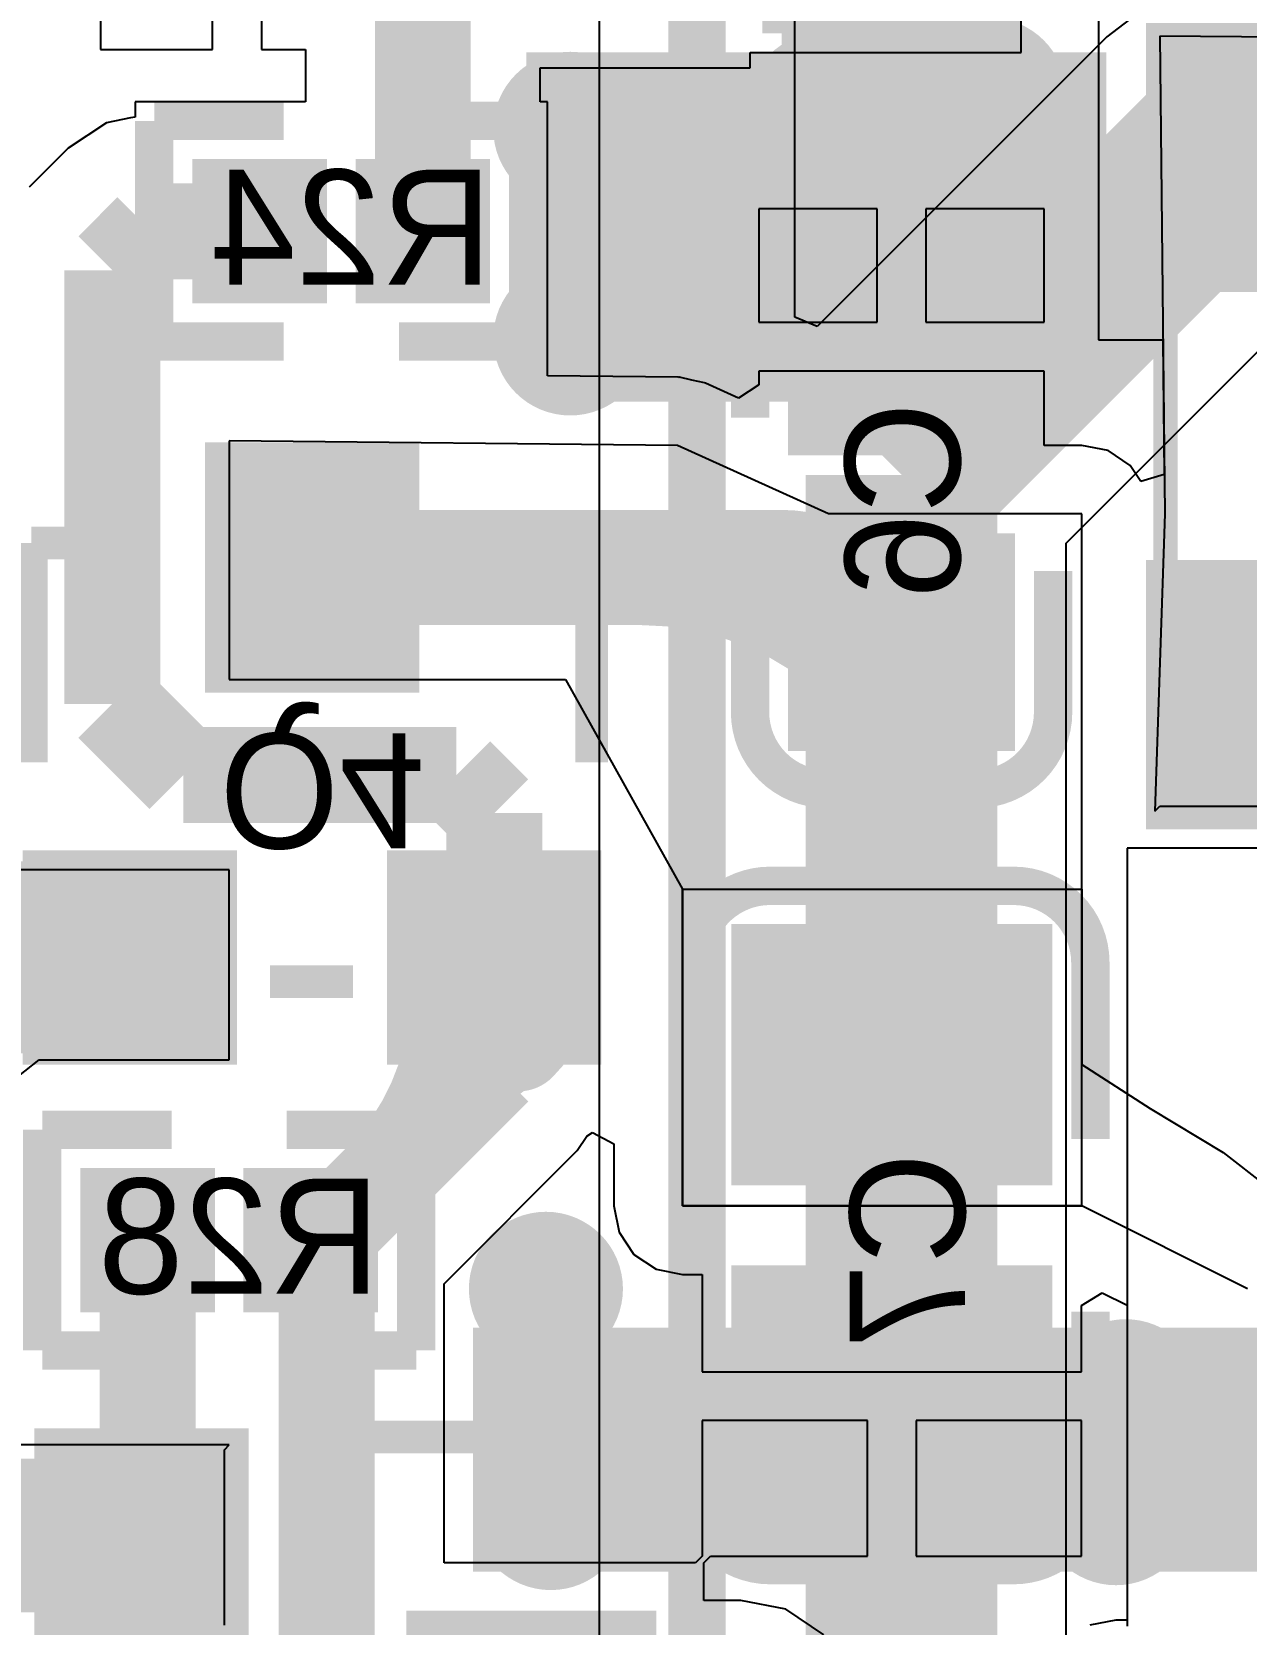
# Model space of a CAD drawing. Extents: x 81 to 196, y 150 to 213.
# Drawn here: x 111.96 to 118.29, y 195.58 to 203.87 of the extents above; entities that cross this region are included whole.
import ezdxf

# ---------------------------------------------------------------- set-up
doc = ezdxf.new("R2010")
doc.units = 0
doc.header["$MEASUREMENT"] = 0
for name, color, linetype in [('BOTTOMLAYER', 5, 'CONTINUOUS'), ('BOTTOMOVERLAY', 54, 'CONTINUOUS'), ('BOTTOMPASTE', 16, 'CONTINUOUS'), ('BOTTOMSOLDER', 6, 'CONTINUOUS'), ('MULTILAYER', 9, 'CONTINUOUS'), ('TOPLAYER', 1, 'CONTINUOUS')]:
    doc.layers.add(name, color=color, linetype=linetype)

msp = doc.modelspace()

# ---------------------------------------------------------------- linework, layer by layer
at = {"layer": 'BOTTOMLAYER'}
for p, q in [((113.156563, 205.139226), (113.156563, 203.781226)), ((117.118374, 203.766224), (117.118374, 204.584224)), ((112.318363, 204.333226), (112.318363, 203.781226)), ((112.902563, 203.781226), (112.902563, 204.333226)), ((117.519978, 204.168672), (117.519978, 202.268676)), ((121.599574, 203.825226), (117.840374, 203.850626)), ((117.840374, 203.850626), (117.865774, 201.361426)), ((112.318363, 203.781226), (112.902563, 203.781226)), ((113.156563, 203.781226), (113.386418, 203.781226)), ((113.386418, 203.781226), (113.386418, 203.509626)), ((115.704585, 203.685226), (115.704585, 203.766222)), ((115.704585, 203.766222), (115.768377, 203.766222)), ((115.768377, 203.766222), (115.768377, 203.766224)), ((115.768377, 203.766224), (117.118374, 203.766224)), ((114.609926, 203.509626), (114.609926, 203.685226)), ((114.609926, 203.685226), (115.704585, 203.685226)), ((113.386418, 203.509626), (112.498172, 203.509626)), ((112.498172, 203.509626), (112.498172, 203.429593)), ((114.648171, 203.509626), (114.609926, 203.509626)), ((114.648171, 202.159629), (114.648171, 203.509626)), ((112.348465, 203.399814), (112.149999, 203.267201)), ((112.474108, 203.424805), (112.348465, 203.399814)), ((112.498172, 203.429593), (112.474108, 203.424805)), ((112.149999, 203.267201), (111.946799, 203.064001)), ((116.367174, 202.95203), (115.750175, 202.95203)), ((115.750175, 202.95203), (115.750175, 202.36003)), ((116.367174, 202.36003), (116.367174, 202.95203)), ((117.238173, 202.95203), (116.621174, 202.95203)), ((116.621174, 202.95203), (116.621174, 202.36003)), ((117.238173, 202.36003), (117.238173, 202.95203)), ((115.750175, 202.36003), (116.367174, 202.36003)), ((116.621174, 202.36003), (117.238173, 202.36003)), ((117.519978, 202.268676), (117.856516, 202.268676)), ((117.856516, 202.268676), (117.863671, 201.56741)), ((114.648173, 202.159629), (114.648171, 202.159629)), ((114.648173, 202.08127), (114.648173, 202.159629)), ((115.329653, 202.073863), (114.648173, 202.08127)), ((115.33332, 202.073091), (115.329653, 202.073863)), ((115.337011, 202.073705), (115.33332, 202.073091)), ((115.401311, 202.058796), (115.337011, 202.073705)), ((116.494174, 202.10603), (115.750175, 202.10603)), ((115.750175, 202.10603), (115.750175, 202.033995)), ((117.238173, 202.10603), (116.494174, 202.10603)), ((117.238173, 201.718283), (117.238173, 202.10603)), ((115.465911, 202.045214), (115.401311, 202.058796)), ((115.469, 202.043104), (115.465911, 202.045214)), ((115.472652, 202.042255), (115.469, 202.043104)), ((115.64348, 201.965108), (115.472652, 202.042255)), ((115.750175, 202.033995), (115.64348, 201.965108)), ((115.325774, 201.717026), (112.988974, 201.742426)), ((112.988974, 201.742426), (112.988974, 200.497826)), ((116.113174, 201.361426), (115.325774, 201.717026)), ((117.433974, 201.718283), (117.238173, 201.718283)), ((117.570537, 201.691118), (117.433974, 201.718283)), ((117.68631, 201.613762), (117.570537, 201.691118)), ((117.742327, 201.529922), (117.68631, 201.613762)), ((117.863671, 201.56741), (117.742327, 201.529922)), ((117.433974, 201.361426), (116.113174, 201.361426)), ((117.433974, 197.754626), (117.433974, 201.361426)), ((117.865774, 201.361426), (117.814974, 199.812026)), ((112.988974, 200.497826), (114.741574, 200.497826)), ((114.741574, 200.497826), (115.351174, 199.405626)), ((117.814974, 199.812026), (117.840374, 199.837426)), ((117.840374, 199.837426), (121.574174, 199.837426)), ((118.583024, 199.618834), (117.669978, 199.618834)), ((117.669978, 199.618834), (117.669978, 195.564663)), ((112.988974, 199.507226), (111.541174, 199.507226)), ((112.988974, 198.516626), (112.988974, 199.507226)), ((115.351174, 197.754626), (115.351174, 199.405626)), ((115.351174, 199.405626), (117.433974, 199.405626)), ((115.351174, 199.405626), (115.351174, 197.754626)), ((117.433974, 199.405626), (117.433974, 198.491226)), ((111.642774, 198.237226), (111.998374, 198.516626)), ((111.998374, 198.516626), (112.988974, 198.516626)), ((117.433974, 198.491226), (117.789574, 198.262626)), ((117.789574, 198.262626), (118.170574, 198.034026)), ((114.80336, 198.043462), (114.853761, 198.118892)), ((114.853761, 198.118892), (114.882313, 198.13797)), ((114.882313, 198.13797), (114.994317, 198.078103)), ((114.108728, 197.348831), (114.80336, 198.043462)), ((114.994317, 198.078103), (114.994317, 197.754626)), ((118.170574, 198.034026), (118.399174, 197.856226)), ((114.994317, 197.754626), (115.021482, 197.618063)), ((117.433974, 197.754626), (115.351174, 197.754626)), ((115.351174, 197.754626), (117.433974, 197.754626)), ((118.297574, 197.322826), (117.433974, 197.754626)), ((115.021482, 197.618063), (115.098838, 197.50229)), ((115.098838, 197.50229), (115.214611, 197.424934)), ((115.214611, 197.424934), (115.351174, 197.397769)), ((114.108728, 195.894825), (114.108728, 197.348831)), ((115.351174, 197.397769), (115.454374, 197.397769)), ((115.454374, 197.397769), (115.454374, 196.890023)), ((117.432374, 197.235661), (117.540408, 197.30243)), ((117.540408, 197.30243), (117.669978, 197.237645)), ((117.432374, 196.890023), (117.432374, 197.235661)), ((117.669978, 197.237645), (117.669978, 195.596883)), ((115.454374, 196.890023), (116.443374, 196.890023)), ((116.443374, 196.890023), (117.432374, 196.890023)), ((116.316374, 196.636023), (115.454374, 196.636023)), ((115.454374, 196.636023), (115.454374, 195.929029)), ((116.316374, 195.929024), (116.316374, 196.636023)), ((117.432374, 196.636023), (116.570374, 196.636023)), ((116.570374, 196.636023), (116.570374, 195.929024)), ((117.432374, 195.929024), (117.432374, 196.636023)), ((112.988974, 196.510026), (110.398174, 196.510026)), ((112.963574, 196.484626), (112.988974, 196.510026)), ((112.963574, 195.570226), (112.963574, 196.484626)), ((115.454369, 195.929024), (115.420171, 195.894825)), ((115.454374, 195.929029), (115.454369, 195.929024)), ((115.454369, 195.929024), (115.454369, 195.929024)), ((115.463772, 195.89482), (115.497976, 195.929024)), ((115.497976, 195.929024), (116.316374, 195.929024)), ((116.570374, 195.929024), (117.432374, 195.929024)), ((115.420171, 195.894825), (114.108728, 195.894825)), ((115.463772, 195.69938), (115.463772, 195.894823)), ((115.463772, 195.894823), (115.463772, 195.894823)), ((115.463772, 195.894823), (115.463772, 195.89482)), ((115.655974, 195.69938), (115.463772, 195.69938)), ((115.890081, 195.652814), (115.655974, 195.69938)), ((115.890086, 195.652817), (115.890081, 195.652814)), ((115.890083, 195.652814), (115.890086, 195.652817)), ((116.088549, 195.520201), (115.890083, 195.652814)), ((117.611774, 195.596883), (117.475211, 195.569718)), ((117.669978, 195.596883), (117.611774, 195.596883))]:
    msp.add_line(p, q, dxfattribs=at)
for points, const_width in [([(113.998172, 202.834626), (113.998172, 206.473628)], 0.499999), ([(116.494174, 202.23303), (116.494174, 203.088626)], 0.499999), ([(112.379374, 202.631426), (112.582574, 202.834626)], 0.499999), ([(113.148171, 202.834626), (112.582574, 202.834626)], 0.499999), ([(112.379374, 200.370826), (112.379374, 202.631426)], 0.499999), ([(115.876576, 201.082026), (113.420774, 201.082026)], 0.599999), ([(116.494174, 200.464428), (115.876576, 201.082026)], 0.599999), ([(116.494174, 199.735826), (116.494174, 200.464428)], 0.599999), ([(112.750176, 200.000024), (112.379374, 200.370826)], 0.499999), ([(114.172576, 200.000024), (112.750176, 200.000024)], 0.499999), ([(114.370785, 199.801815), (114.172576, 200.000024)], 0.499999), ([(114.370785, 199.050026), (114.370785, 199.801815)], 0.499999), ([(116.494174, 198.543024), (116.494174, 199.735826)], 0.599999), ([(112.470763, 199.050026), (109.991774, 199.050026)], 1.000001), ([(114.370785, 198.476037), (114.370785, 199.050026)], 0.499999), ([(113.496974, 197.602226), (114.370785, 198.476037)], 0.499999), ([(113.496974, 195.102815), (113.496974, 197.602226)], 0.499999), ([(112.563971, 196.069834), (112.563971, 197.576826)], 0.499999), ([(116.443374, 196.763023), (114.664371, 196.763023)], 0.499999), ([(117.739777, 196.763023), (116.443374, 196.763023)], 0.499999), ([(118.068974, 196.433826), (117.739777, 196.763023)], 0.499999), ([(112.531774, 196.037637), (110.941785, 196.037637)], 0.800001), ([(112.531774, 196.037637), (112.563971, 196.069834)], 0.499999)]:
    msp.add_lwpolyline(points, dxfattribs=dict(at, const_width=const_width))
for points, const_width in [([(116.951374, 203.395826, 1), (116.951374, 203.695826, 1)], 0.299999), ([(116.087774, 203.319626, 1), (116.087774, 203.619626, 1)], 0.299999), ([(114.766974, 203.218026, 1), (114.766974, 203.518026, 1)], 0.299999), ([(116.494174, 202.938626, 1), (116.494174, 203.238626, 1)], 0.299999), ([(116.494174, 202.62709, 1), (116.494174, 202.877087, 1)], 0.249999), ([(116.494174, 202.62709, 1), (116.494174, 202.877087, 1)], 0.249999), ([(116.494174, 202.62709, 1), (116.494174, 202.877087, 1)], 0.249999), ([(116.494174, 202.62709, 1), (116.494174, 202.877087, 1)], 0.249999), ([(116.494174, 202.62709, 1), (116.494174, 202.877087, 1)], 0.249999), ([(116.494174, 202.62709, 1), (116.494174, 202.877087, 1)], 0.249999), ([(116.494174, 202.62709, 1), (116.494174, 202.877087, 1)], 0.249999), ([(116.494174, 202.62709, 1), (116.494174, 202.877087, 1)], 0.249999), ([(116.494174, 202.62709, 1), (116.494174, 202.877087, 1)], 0.249999), ([(116.494174, 202.62709, 1), (116.494174, 202.877087, 1)], 0.249999), ([(116.494174, 202.62709, 1), (116.494174, 202.877087, 1)], 0.249999), ([(116.494174, 202.62709, 1), (116.494174, 202.877087, 1)], 0.249999), ([(116.494174, 202.62709, 1), (116.494174, 202.877087, 1)], 0.249999), ([(116.494174, 202.62709, 1), (116.494174, 202.877087, 1)], 0.249999), ([(114.766974, 202.125826, 1), (114.766974, 202.425826, 1)], 0.299999), ([(116.342145, 202.26006, 1), (116.342145, 202.510057, 1)], 0.249999), ([(116.342145, 202.26006, 1), (116.342145, 202.510057, 1)], 0.249999), ([(116.342145, 202.26006, 1), (116.342145, 202.510057, 1)], 0.249999), ([(116.342145, 202.26006, 1), (116.342145, 202.510057, 1)], 0.249999), ([(116.342145, 202.26006, 1), (116.342145, 202.510057, 1)], 0.249999), ([(116.342145, 202.26006, 1), (116.342145, 202.510057, 1)], 0.249999), ([(116.342145, 202.26006, 1), (116.342145, 202.510057, 1)], 0.249999), ([(116.646203, 202.26006, 1), (116.646203, 202.510057, 1)], 0.249999), ([(116.646203, 202.26006, 1), (116.646203, 202.510057, 1)], 0.249999), ([(116.646203, 202.26006, 1), (116.646203, 202.510057, 1)], 0.249999), ([(116.646203, 202.26006, 1), (116.646203, 202.510057, 1)], 0.249999), ([(116.646203, 202.26006, 1), (116.646203, 202.510057, 1)], 0.249999), ([(116.646203, 202.26006, 1), (116.646203, 202.510057, 1)], 0.249999), ([(116.646203, 202.26006, 1), (116.646203, 202.510057, 1)], 0.249999), ([(115.131703, 200.932026, 1), (115.131703, 201.232026, 1)], 0.299999), ([(115.131703, 200.932026, 1), (115.131703, 201.232026, 1)], 0.299999), ([(115.131703, 200.932026, 1), (115.131703, 201.232026, 1)], 0.299999), ([(115.131703, 200.932026, 1), (115.131703, 201.232026, 1)], 0.299999), ([(115.131703, 200.932026, 1), (115.131703, 201.232026, 1)], 0.299999), ([(115.131703, 200.932026, 1), (115.131703, 201.232026, 1)], 0.299999), ([(115.131703, 200.932026, 1), (115.131703, 201.232026, 1)], 0.299999), ([(115.876588, 200.932026, 1), (115.876588, 201.232026, 1)], 0.299999), ([(115.876588, 200.932026, 1), (115.876588, 201.232026, 1)], 0.299999), ([(115.876588, 200.932026, 1), (115.876588, 201.232026, 1)], 0.299999), ([(115.876588, 200.932026, 1), (115.876588, 201.232026, 1)], 0.299999), ([(115.876588, 200.932026, 1), (115.876588, 201.232026, 1)], 0.299999), ([(115.876588, 200.932026, 1), (115.876588, 201.232026, 1)], 0.299999), ([(115.876588, 200.932026, 1), (115.876588, 201.232026, 1)], 0.299999), ([(115.876603, 200.931996, 1), (115.876603, 201.231995, 1)], 0.299999), ([(115.876603, 200.931996, 1), (115.876603, 201.231995, 1)], 0.299999), ([(115.876603, 200.931996, 1), (115.876603, 201.231995, 1)], 0.299999), ([(115.876603, 200.931996, 1), (115.876603, 201.231995, 1)], 0.299999), ([(115.876603, 200.931996, 1), (115.876603, 201.231995, 1)], 0.299999), ([(115.876603, 200.931996, 1), (115.876603, 201.231995, 1)], 0.299999), ([(115.876603, 200.931996, 1), (115.876603, 201.231995, 1)], 0.299999), ([(116.460557, 200.707803, 1), (116.460557, 201.007802, 1)], 0.299999), ([(116.460557, 200.707803, 1), (116.460557, 201.007802, 1)], 0.299999), ([(116.460557, 200.707803, 1), (116.460557, 201.007802, 1)], 0.299999), ([(116.460557, 200.707803, 1), (116.460557, 201.007802, 1)], 0.299999), ([(116.460557, 200.707803, 1), (116.460557, 201.007802, 1)], 0.299999), ([(116.460557, 200.707803, 1), (116.460557, 201.007802, 1)], 0.299999), ([(116.460557, 200.707803, 1), (116.460557, 201.007802, 1)], 0.299999), ([(116.304548, 200.531933, 1), (116.304548, 200.831933, 1)], 0.299999), ([(116.304548, 200.531933, 1), (116.304548, 200.831933, 1)], 0.299999), ([(116.304548, 200.531933, 1), (116.304548, 200.831933, 1)], 0.299999), ([(116.304548, 200.531933, 1), (116.304548, 200.831933, 1)], 0.299999), ([(116.304548, 200.531933, 1), (116.304548, 200.831933, 1)], 0.299999), ([(116.304548, 200.531933, 1), (116.304548, 200.831933, 1)], 0.299999), ([(116.304548, 200.531933, 1), (116.304548, 200.831933, 1)], 0.299999), ([(116.352503, 200.426355, 1), (116.352503, 200.726355, 1)], 0.299999), ([(116.352503, 200.426355, 1), (116.352503, 200.726355, 1)], 0.299999), ([(116.352503, 200.426355, 1), (116.352503, 200.726355, 1)], 0.299999), ([(116.352503, 200.426355, 1), (116.352503, 200.726355, 1)], 0.299999), ([(116.352503, 200.426355, 1), (116.352503, 200.726355, 1)], 0.299999), ([(116.352503, 200.426355, 1), (116.352503, 200.726355, 1)], 0.299999), ([(116.352503, 200.426355, 1), (116.352503, 200.726355, 1)], 0.299999), ([(116.494174, 200.170026, 1), (116.494174, 200.470026, 1)], 0.299999), ([(116.494174, 199.585826, 1), (116.494174, 199.885826, 1)], 0.299999), ([(114.370785, 199.425253, 1), (114.370785, 199.67525, 1)], 0.249999), ([(114.370785, 199.425253, 1), (114.370785, 199.67525, 1)], 0.249999), ([(114.370785, 199.425253, 1), (114.370785, 199.67525, 1)], 0.249999), ([(114.370785, 199.425253, 1), (114.370785, 199.67525, 1)], 0.249999), ([(114.370785, 199.425253, 1), (114.370785, 199.67525, 1)], 0.249999), ([(114.370785, 199.425253, 1), (114.370785, 199.67525, 1)], 0.249999), ([(114.370785, 199.425253, 1), (114.370785, 199.67525, 1)], 0.249999), ([(114.370785, 199.425253, 1), (114.370785, 199.67525, 1)], 0.249999), ([(114.370785, 199.425253, 1), (114.370785, 199.67525, 1)], 0.249999), ([(114.370785, 199.425253, 1), (114.370785, 199.67525, 1)], 0.249999), ([(114.370785, 199.425253, 1), (114.370785, 199.67525, 1)], 0.249999), ([(114.370785, 199.425253, 1), (114.370785, 199.67525, 1)], 0.249999), ([(114.370785, 199.425253, 1), (114.370785, 199.67525, 1)], 0.249999), ([(114.370785, 199.425253, 1), (114.370785, 199.67525, 1)], 0.249999), ([(116.494174, 199.191646, 1), (116.494174, 199.491646, 1)], 0.299999), ([(116.494174, 199.191646, 1), (116.494174, 199.491646, 1)], 0.299999), ([(116.494174, 199.191646, 1), (116.494174, 199.491646, 1)], 0.299999), ([(116.494174, 199.191646, 1), (116.494174, 199.491646, 1)], 0.299999), ([(116.494174, 199.191646, 1), (116.494174, 199.491646, 1)], 0.299999), ([(116.494174, 199.191646, 1), (116.494174, 199.491646, 1)], 0.299999), ([(116.494174, 199.191646, 1), (116.494174, 199.491646, 1)], 0.299999), ([(114.224273, 199.07154, 1), (114.224273, 199.321537, 1)], 0.249999), ([(114.224273, 199.07154, 1), (114.224273, 199.321537, 1)], 0.249999), ([(114.224273, 199.07154, 1), (114.224273, 199.321537, 1)], 0.249999), ([(114.224273, 199.07154, 1), (114.224273, 199.321537, 1)], 0.249999), ([(114.224273, 199.07154, 1), (114.224273, 199.321537, 1)], 0.249999), ([(114.224273, 199.07154, 1), (114.224273, 199.321537, 1)], 0.249999), ([(114.224273, 199.07154, 1), (114.224273, 199.321537, 1)], 0.249999), ([(114.517297, 199.07154, 1), (114.517297, 199.321537, 1)], 0.249999), ([(114.517297, 199.07154, 1), (114.517297, 199.321537, 1)], 0.249999), ([(114.517297, 199.07154, 1), (114.517297, 199.321537, 1)], 0.249999), ([(114.517297, 199.07154, 1), (114.517297, 199.321537, 1)], 0.249999), ([(114.517297, 199.07154, 1), (114.517297, 199.321537, 1)], 0.249999), ([(114.517297, 199.07154, 1), (114.517297, 199.321537, 1)], 0.249999), ([(114.517297, 199.07154, 1), (114.517297, 199.321537, 1)], 0.249999), ([(116.494174, 199.027026, 1), (116.494174, 199.327026, 1)], 0.299999), ([(114.660891, 198.964636, 1), (114.660891, 199.214633, 1)], 0.249999), ([(114.660891, 198.964636, 1), (114.660891, 199.214633, 1)], 0.249999), ([(114.660891, 198.964636, 1), (114.660891, 199.214633, 1)], 0.249999), ([(114.660891, 198.964636, 1), (114.660891, 199.214633, 1)], 0.249999), ([(114.660891, 198.964636, 1), (114.660891, 199.214633, 1)], 0.249999), ([(114.660891, 198.964636, 1), (114.660891, 199.214633, 1)], 0.249999), ([(114.660891, 198.964636, 1), (114.660891, 199.214633, 1)], 0.249999), ([(114.165489, 198.896999, 1), (114.165489, 199.146996, 1)], 0.249999), ([(114.165489, 198.896999, 1), (114.165489, 199.146996, 1)], 0.249999), ([(114.165489, 198.896999, 1), (114.165489, 199.146996, 1)], 0.249999), ([(114.165489, 198.896999, 1), (114.165489, 199.146996, 1)], 0.249999), ([(114.165489, 198.896999, 1), (114.165489, 199.146996, 1)], 0.249999), ([(114.165489, 198.896999, 1), (114.165489, 199.146996, 1)], 0.249999), ([(114.165489, 198.896999, 1), (114.165489, 199.146996, 1)], 0.249999), ([(114.224273, 198.778515, 1), (114.224273, 199.028512, 1)], 0.249999), ([(114.224273, 198.778515, 1), (114.224273, 199.028512, 1)], 0.249999), ([(114.224273, 198.778515, 1), (114.224273, 199.028512, 1)], 0.249999), ([(114.224273, 198.778515, 1), (114.224273, 199.028512, 1)], 0.249999), ([(114.224273, 198.778515, 1), (114.224273, 199.028512, 1)], 0.249999), ([(114.224273, 198.778515, 1), (114.224273, 199.028512, 1)], 0.249999), ([(114.224273, 198.778515, 1), (114.224273, 199.028512, 1)], 0.249999), ([(114.517297, 198.778515, 1), (114.517297, 199.028512, 1)], 0.249999), ([(114.517297, 198.778515, 1), (114.517297, 199.028512, 1)], 0.249999), ([(114.517297, 198.778515, 1), (114.517297, 199.028512, 1)], 0.249999), ([(114.517297, 198.778515, 1), (114.517297, 199.028512, 1)], 0.249999), ([(114.517297, 198.778515, 1), (114.517297, 199.028512, 1)], 0.249999), ([(114.517297, 198.778515, 1), (114.517297, 199.028512, 1)], 0.249999), ([(114.517297, 198.778515, 1), (114.517297, 199.028512, 1)], 0.249999), ([(116.245384, 198.591015, 1), (116.245384, 198.891014, 1)], 0.299999), ([(116.245384, 198.591015, 1), (116.245384, 198.891014, 1)], 0.299999), ([(116.245384, 198.591015, 1), (116.245384, 198.891014, 1)], 0.299999), ([(116.245384, 198.591015, 1), (116.245384, 198.891014, 1)], 0.299999), ([(116.245384, 198.591015, 1), (116.245384, 198.891014, 1)], 0.299999), ([(116.245384, 198.591015, 1), (116.245384, 198.891014, 1)], 0.299999), ([(116.245384, 198.591015, 1), (116.245384, 198.891014, 1)], 0.299999), ([(114.496624, 198.476875, 1), (114.496624, 198.726872, 1)], 0.249999), ([(114.496624, 198.476875, 1), (114.496624, 198.726872, 1)], 0.249999), ([(114.496624, 198.476875, 1), (114.496624, 198.726872, 1)], 0.249999), ([(114.496624, 198.476875, 1), (114.496624, 198.726872, 1)], 0.249999), ([(114.496624, 198.476875, 1), (114.496624, 198.726872, 1)], 0.249999), ([(114.496624, 198.476875, 1), (114.496624, 198.726872, 1)], 0.249999), ([(114.496624, 198.476875, 1), (114.496624, 198.726872, 1)], 0.249999), ([(114.370785, 198.424802, 1), (114.370785, 198.674799, 1)], 0.249999), ([(114.370785, 198.424802, 1), (114.370785, 198.674799, 1)], 0.249999), ([(114.370785, 198.424802, 1), (114.370785, 198.674799, 1)], 0.249999), ([(114.370785, 198.424802, 1), (114.370785, 198.674799, 1)], 0.249999), ([(114.370785, 198.424802, 1), (114.370785, 198.674799, 1)], 0.249999), ([(114.370785, 198.424802, 1), (114.370785, 198.674799, 1)], 0.249999), ([(114.370785, 198.424802, 1), (114.370785, 198.674799, 1)], 0.249999), ([(114.370785, 198.424802, 1), (114.370785, 198.674799, 1)], 0.249999), ([(114.370785, 198.424802, 1), (114.370785, 198.674799, 1)], 0.249999), ([(114.370785, 198.424802, 1), (114.370785, 198.674799, 1)], 0.249999), ([(114.370785, 198.424802, 1), (114.370785, 198.674799, 1)], 0.249999), ([(114.370785, 198.424802, 1), (114.370785, 198.674799, 1)], 0.249999), ([(114.370785, 198.424802, 1), (114.370785, 198.674799, 1)], 0.249999), ([(114.370785, 198.424802, 1), (114.370785, 198.674799, 1)], 0.249999), ([(113.784007, 197.76426, 1), (113.784007, 198.014257, 1)], 0.249999), ([(113.784007, 197.76426, 1), (113.784007, 198.014257, 1)], 0.249999), ([(113.784007, 197.76426, 1), (113.784007, 198.014257, 1)], 0.249999), ([(113.784007, 197.76426, 1), (113.784007, 198.014257, 1)], 0.249999), ([(113.784007, 197.76426, 1), (113.784007, 198.014257, 1)], 0.249999), ([(113.784007, 197.76426, 1), (113.784007, 198.014257, 1)], 0.249999), ([(113.784007, 197.76426, 1), (113.784007, 198.014257, 1)], 0.249999), ([(113.37862, 197.391472, 1), (113.37862, 197.641469, 1)], 0.249999), ([(113.37862, 197.391472, 1), (113.37862, 197.641469, 1)], 0.249999), ([(113.37862, 197.391472, 1), (113.37862, 197.641469, 1)], 0.249999), ([(113.37862, 197.391472, 1), (113.37862, 197.641469, 1)], 0.249999), ([(113.37862, 197.391472, 1), (113.37862, 197.641469, 1)], 0.249999), ([(113.37862, 197.391472, 1), (113.37862, 197.641469, 1)], 0.249999), ([(113.37862, 197.391472, 1), (113.37862, 197.641469, 1)], 0.249999), ([(114.639974, 197.172826, 1), (114.639974, 197.472826, 1)], 0.299999), ([(113.496974, 197.105737, 1), (113.496974, 197.355734, 1)], 0.249999), ([(113.496974, 197.105737, 1), (113.496974, 197.355734, 1)], 0.249999), ([(113.496974, 197.105737, 1), (113.496974, 197.355734, 1)], 0.249999), ([(113.496974, 197.105737, 1), (113.496974, 197.355734, 1)], 0.249999), ([(113.496974, 197.105737, 1), (113.496974, 197.355734, 1)], 0.249999), ([(113.496974, 197.105737, 1), (113.496974, 197.355734, 1)], 0.249999), ([(113.496974, 197.105737, 1), (113.496974, 197.355734, 1)], 0.249999), ([(116.055028, 196.871369, 1), (116.055028, 197.121366, 1)], 0.249999), ([(116.055028, 196.871369, 1), (116.055028, 197.121366, 1)], 0.249999), ([(116.055028, 196.871369, 1), (116.055028, 197.121366, 1)], 0.249999), ([(116.055028, 196.871369, 1), (116.055028, 197.121366, 1)], 0.249999), ([(116.055028, 196.871369, 1), (116.055028, 197.121366, 1)], 0.249999), ([(116.055028, 196.871369, 1), (116.055028, 197.121366, 1)], 0.249999), ([(116.055028, 196.871369, 1), (116.055028, 197.121366, 1)], 0.249999), ([(116.83172, 196.871369, 1), (116.83172, 197.121366, 1)], 0.249999), ([(116.83172, 196.871369, 1), (116.83172, 197.121366, 1)], 0.249999), ([(116.83172, 196.871369, 1), (116.83172, 197.121366, 1)], 0.249999), ([(116.83172, 196.871369, 1), (116.83172, 197.121366, 1)], 0.249999), ([(116.83172, 196.871369, 1), (116.83172, 197.121366, 1)], 0.249999), ([(116.83172, 196.871369, 1), (116.83172, 197.121366, 1)], 0.249999), ([(116.83172, 196.871369, 1), (116.83172, 197.121366, 1)], 0.249999), ([(114.664371, 196.613023, 1), (114.664371, 196.913022, 1)], 0.299999), ([(115.491684, 196.638024, 1), (115.491684, 196.888021, 1)], 0.249999), ([(115.491684, 196.638024, 1), (115.491684, 196.888021, 1)], 0.249999), ([(115.491684, 196.638024, 1), (115.491684, 196.888021, 1)], 0.249999), ([(115.491684, 196.638024, 1), (115.491684, 196.888021, 1)], 0.249999), ([(115.491684, 196.638024, 1), (115.491684, 196.888021, 1)], 0.249999), ([(115.491684, 196.638024, 1), (115.491684, 196.888021, 1)], 0.249999), ([(115.491684, 196.638024, 1), (115.491684, 196.888021, 1)], 0.249999), ([(115.491684, 196.638024, 1), (115.491684, 196.888021, 1)], 0.249999), ([(115.491684, 196.638024, 1), (115.491684, 196.888021, 1)], 0.249999), ([(115.491684, 196.638024, 1), (115.491684, 196.888021, 1)], 0.249999), ([(115.491684, 196.638024, 1), (115.491684, 196.888021, 1)], 0.249999), ([(115.491684, 196.638024, 1), (115.491684, 196.888021, 1)], 0.249999), ([(115.491684, 196.638024, 1), (115.491684, 196.888021, 1)], 0.249999), ([(115.491684, 196.638024, 1), (115.491684, 196.888021, 1)], 0.249999), ([(117.153512, 196.638024, 1), (117.153512, 196.888021, 1)], 0.249999), ([(117.153512, 196.638024, 1), (117.153512, 196.888021, 1)], 0.249999), ([(117.153512, 196.638024, 1), (117.153512, 196.888021, 1)], 0.249999), ([(117.153512, 196.638024, 1), (117.153512, 196.888021, 1)], 0.249999), ([(117.153512, 196.638024, 1), (117.153512, 196.888021, 1)], 0.249999), ([(117.153512, 196.638024, 1), (117.153512, 196.888021, 1)], 0.249999), ([(117.153512, 196.638024, 1), (117.153512, 196.888021, 1)], 0.249999), ([(117.395064, 196.638024, 1), (117.395064, 196.888021, 1)], 0.249999), ([(117.395064, 196.638024, 1), (117.395064, 196.888021, 1)], 0.249999), ([(117.395064, 196.638024, 1), (117.395064, 196.888021, 1)], 0.249999), ([(117.395064, 196.638024, 1), (117.395064, 196.888021, 1)], 0.249999), ([(117.395064, 196.638024, 1), (117.395064, 196.888021, 1)], 0.249999), ([(117.395064, 196.638024, 1), (117.395064, 196.888021, 1)], 0.249999), ([(117.395064, 196.638024, 1), (117.395064, 196.888021, 1)], 0.249999), ([(117.395064, 196.638024, 1), (117.395064, 196.888021, 1)], 0.249999), ([(117.395064, 196.638024, 1), (117.395064, 196.888021, 1)], 0.249999), ([(117.395064, 196.638024, 1), (117.395064, 196.888021, 1)], 0.249999), ([(117.395064, 196.638024, 1), (117.395064, 196.888021, 1)], 0.249999), ([(117.395064, 196.638024, 1), (117.395064, 196.888021, 1)], 0.249999), ([(117.395064, 196.638024, 1), (117.395064, 196.888021, 1)], 0.249999), ([(117.395064, 196.638024, 1), (117.395064, 196.888021, 1)], 0.249999), ([(117.662574, 196.613023, 1), (117.662574, 196.913022, 1)], 0.299999), ([(112.563971, 196.490595, 1), (112.563971, 196.740592, 1)], 0.249999), ([(112.563971, 196.490595, 1), (112.563971, 196.740592, 1)], 0.249999), ([(112.563971, 196.490595, 1), (112.563971, 196.740592, 1)], 0.249999), ([(112.563971, 196.490595, 1), (112.563971, 196.740592, 1)], 0.249999), ([(112.563971, 196.490595, 1), (112.563971, 196.740592, 1)], 0.249999), ([(112.563971, 196.490595, 1), (112.563971, 196.740592, 1)], 0.249999), ([(112.563971, 196.490595, 1), (112.563971, 196.740592, 1)], 0.249999), ([(116.055028, 196.404679, 1), (116.055028, 196.654676, 1)], 0.249999), ([(116.055028, 196.404679, 1), (116.055028, 196.654676, 1)], 0.249999), ([(116.055028, 196.404679, 1), (116.055028, 196.654676, 1)], 0.249999), ([(116.055028, 196.404679, 1), (116.055028, 196.654676, 1)], 0.249999), ([(116.055028, 196.404679, 1), (116.055028, 196.654676, 1)], 0.249999), ([(116.055028, 196.404679, 1), (116.055028, 196.654676, 1)], 0.249999), ([(116.055028, 196.404679, 1), (116.055028, 196.654676, 1)], 0.249999), ([(116.83172, 196.404679, 1), (116.83172, 196.654676, 1)], 0.249999), ([(116.83172, 196.404679, 1), (116.83172, 196.654676, 1)], 0.249999), ([(116.83172, 196.404679, 1), (116.83172, 196.654676, 1)], 0.249999), ([(116.83172, 196.404679, 1), (116.83172, 196.654676, 1)], 0.249999), ([(116.83172, 196.404679, 1), (116.83172, 196.654676, 1)], 0.249999), ([(116.83172, 196.404679, 1), (116.83172, 196.654676, 1)], 0.249999), ([(116.83172, 196.404679, 1), (116.83172, 196.654676, 1)], 0.249999), ([(118.068974, 196.283826, 1), (118.068974, 196.583826, 1)], 0.299999), ([(118.03362, 196.273473, 1), (118.03362, 196.52347, 1)], 0.249999), ([(118.03362, 196.273473, 1), (118.03362, 196.52347, 1)], 0.249999), ([(118.03362, 196.273473, 1), (118.03362, 196.52347, 1)], 0.249999), ([(118.03362, 196.273473, 1), (118.03362, 196.52347, 1)], 0.249999), ([(118.03362, 196.273473, 1), (118.03362, 196.52347, 1)], 0.249999), ([(118.03362, 196.273473, 1), (118.03362, 196.52347, 1)], 0.249999), ([(118.03362, 196.273473, 1), (118.03362, 196.52347, 1)], 0.249999), ([(112.385262, 196.059151, 1), (112.385262, 196.309148, 1)], 0.249999), ([(112.385262, 196.059151, 1), (112.385262, 196.309148, 1)], 0.249999), ([(112.385262, 196.059151, 1), (112.385262, 196.309148, 1)], 0.249999), ([(112.385262, 196.059151, 1), (112.385262, 196.309148, 1)], 0.249999), ([(112.385262, 196.059151, 1), (112.385262, 196.309148, 1)], 0.249999), ([(112.385262, 196.059151, 1), (112.385262, 196.309148, 1)], 0.249999), ([(112.385262, 196.059151, 1), (112.385262, 196.309148, 1)], 0.249999), ([(114.665374, 196.004426, 1), (114.665374, 196.304426, 1)], 0.299999), ([(117.611774, 196.029826, 1), (117.611774, 196.329826, 1)], 0.299999)]:
    msp.add_lwpolyline(points, format="xyb", close=True, dxfattribs=dict(at, const_width=const_width))
for points, const_width in [([(116.494174, 202.752089, -0.198912), (116.342145, 202.385059)], 0.499999), ([(116.494174, 202.752089, -0.198912), (116.342145, 202.385059)], 0.499999), ([(116.494174, 202.752089, -0.198912), (116.342145, 202.385059)], 0.499999), ([(116.494174, 202.752089, -0.198912), (116.342145, 202.385059)], 0.499999), ([(116.494174, 202.752089, -0.198912), (116.342145, 202.385059)], 0.499999), ([(116.494174, 202.752089, -0.198912), (116.342145, 202.385059)], 0.499999), ([(116.494174, 202.752089, -0.198912), (116.342145, 202.385059)], 0.499999), ([(116.646203, 202.385059, -0.198912), (116.494174, 202.752089)], 0.499999), ([(116.646203, 202.385059, -0.198912), (116.494174, 202.752089)], 0.499999), ([(116.646203, 202.385059, -0.198912), (116.494174, 202.752089)], 0.499999), ([(116.646203, 202.385059, -0.198912), (116.494174, 202.752089)], 0.499999), ([(116.646203, 202.385059, -0.198912), (116.494174, 202.752089)], 0.499999), ([(116.646203, 202.385059, -0.198912), (116.494174, 202.752089)], 0.499999), ([(116.646203, 202.385059, -0.198912), (116.494174, 202.752089)], 0.499999), ([(115.131703, 201.082026, -0.198912), (116.352503, 200.576355)], 0.599999), ([(115.131703, 201.082026, -0.198912), (116.352503, 200.576355)], 0.599999), ([(115.131703, 201.082026, -0.198912), (116.352503, 200.576355)], 0.599999), ([(115.131703, 201.082026, -0.198912), (116.352503, 200.576355)], 0.599999), ([(115.131703, 201.082026, -0.198912), (116.352503, 200.576355)], 0.599999), ([(115.131703, 201.082026, -0.198912), (116.352503, 200.576355)], 0.599999), ([(115.131703, 201.082026, -0.198912), (116.352503, 200.576355)], 0.599999), ([(115.876588, 201.082026, -0.394642), (116.304548, 200.681933)], 0.599999), ([(115.876588, 201.082026, -0.394642), (116.304548, 200.681933)], 0.599999), ([(115.876588, 201.082026, -0.394642), (116.304548, 200.681933)], 0.599999), ([(115.876588, 201.082026, -0.394642), (116.304548, 200.681933)], 0.599999), ([(115.876588, 201.082026, -0.394642), (116.304548, 200.681933)], 0.599999), ([(115.876588, 201.082026, -0.394642), (116.304548, 200.681933)], 0.599999), ([(115.876588, 201.082026, -0.394642), (116.304548, 200.681933)], 0.599999), ([(116.460557, 200.857802, -0.212529), (115.876603, 201.081996)], 0.599999), ([(116.460557, 200.857802, -0.212529), (115.876603, 201.081996)], 0.599999), ([(116.460557, 200.857802, -0.212529), (115.876603, 201.081996)], 0.599999), ([(116.460557, 200.857802, -0.212529), (115.876603, 201.081996)], 0.599999), ([(116.460557, 200.857802, -0.212529), (115.876603, 201.081996)], 0.599999), ([(116.460557, 200.857802, -0.212529), (115.876603, 201.081996)], 0.599999), ([(116.460557, 200.857802, -0.212529), (115.876603, 201.081996)], 0.599999), ([(114.370785, 199.550251, -0.198912), (114.224273, 199.196538)], 0.499999), ([(114.370785, 199.550251, -0.198912), (114.224273, 199.196538)], 0.499999), ([(114.370785, 199.550251, -0.198912), (114.224273, 199.196538)], 0.499999), ([(114.370785, 199.550251, -0.198912), (114.224273, 199.196538)], 0.499999), ([(114.370785, 199.550251, -0.198912), (114.224273, 199.196538)], 0.499999), ([(114.370785, 199.550251, -0.198912), (114.224273, 199.196538)], 0.499999), ([(114.370785, 199.550251, -0.198912), (114.224273, 199.196538)], 0.499999), ([(114.517297, 199.196538, -0.198912), (114.370785, 199.550251)], 0.499999), ([(114.517297, 199.196538, -0.198912), (114.370785, 199.550251)], 0.499999), ([(114.517297, 199.196538, -0.198912), (114.370785, 199.550251)], 0.499999), ([(114.517297, 199.196538, -0.198912), (114.370785, 199.550251)], 0.499999), ([(114.517297, 199.196538, -0.198912), (114.370785, 199.550251)], 0.499999), ([(114.517297, 199.196538, -0.198912), (114.370785, 199.550251)], 0.499999), ([(114.517297, 199.196538, -0.198912), (114.370785, 199.550251)], 0.499999), ([(116.494174, 199.341646, -0.198912), (116.245384, 198.741015)], 0.599999), ([(116.494174, 199.341646, -0.198912), (116.245384, 198.741015)], 0.599999), ([(116.494174, 199.341646, -0.198912), (116.245384, 198.741015)], 0.599999), ([(116.494174, 199.341646, -0.198912), (116.245384, 198.741015)], 0.599999), ([(116.494174, 199.341646, -0.198912), (116.245384, 198.741015)], 0.599999), ([(116.494174, 199.341646, -0.198912), (116.245384, 198.741015)], 0.599999), ([(116.494174, 199.341646, -0.198912), (116.245384, 198.741015)], 0.599999), ([(114.660891, 199.089635, -0.234433), (114.496624, 198.601873)], 0.499999), ([(114.660891, 199.089635, -0.234433), (114.496624, 198.601873)], 0.499999), ([(114.660891, 199.089635, -0.234433), (114.496624, 198.601873)], 0.499999), ([(114.660891, 199.089635, -0.234433), (114.496624, 198.601873)], 0.499999), ([(114.660891, 199.089635, -0.234433), (114.496624, 198.601873)], 0.499999), ([(114.660891, 199.089635, -0.234433), (114.496624, 198.601873)], 0.499999), ([(114.660891, 199.089635, -0.234433), (114.496624, 198.601873)], 0.499999), ([(114.165489, 199.021997, -0.234433), (113.784007, 197.889259)], 0.499999), ([(114.165489, 199.021997, -0.234433), (113.784007, 197.889259)], 0.499999), ([(114.165489, 199.021997, -0.234433), (113.784007, 197.889259)], 0.499999), ([(114.165489, 199.021997, -0.234433), (113.784007, 197.889259)], 0.499999), ([(114.165489, 199.021997, -0.234433), (113.784007, 197.889259)], 0.499999), ([(114.165489, 199.021997, -0.234433), (113.784007, 197.889259)], 0.499999), ([(114.165489, 199.021997, -0.234433), (113.784007, 197.889259)], 0.499999), ([(114.224273, 198.903514, -0.198912), (114.370785, 198.549801)], 0.499999), ([(114.224273, 198.903514, -0.198912), (114.370785, 198.549801)], 0.499999), ([(114.224273, 198.903514, -0.198912), (114.370785, 198.549801)], 0.499999), ([(114.224273, 198.903514, -0.198912), (114.370785, 198.549801)], 0.499999), ([(114.224273, 198.903514, -0.198912), (114.370785, 198.549801)], 0.499999), ([(114.224273, 198.903514, -0.198912), (114.370785, 198.549801)], 0.499999), ([(114.224273, 198.903514, -0.198912), (114.370785, 198.549801)], 0.499999), ([(114.370785, 198.549801, -0.198912), (114.517297, 198.903514)], 0.499999), ([(114.370785, 198.549801, -0.198912), (114.517297, 198.903514)], 0.499999), ([(114.370785, 198.549801, -0.198912), (114.517297, 198.903514)], 0.499999), ([(114.370785, 198.549801, -0.198912), (114.517297, 198.903514)], 0.499999), ([(114.370785, 198.549801, -0.198912), (114.517297, 198.903514)], 0.499999), ([(114.370785, 198.549801, -0.198912), (114.517297, 198.903514)], 0.499999), ([(114.370785, 198.549801, -0.198912), (114.517297, 198.903514)], 0.499999), ([(113.37862, 197.516471, -0.198912), (113.496974, 197.230736)], 0.499999), ([(113.37862, 197.516471, -0.198912), (113.496974, 197.230736)], 0.499999), ([(113.37862, 197.516471, -0.198912), (113.496974, 197.230736)], 0.499999), ([(113.37862, 197.516471, -0.198912), (113.496974, 197.230736)], 0.499999), ([(113.37862, 197.516471, -0.198912), (113.496974, 197.230736)], 0.499999), ([(113.37862, 197.516471, -0.198912), (113.496974, 197.230736)], 0.499999), ([(113.37862, 197.516471, -0.198912), (113.496974, 197.230736)], 0.499999), ([(116.055028, 196.996367, -0.198912), (115.491684, 196.763023)], 0.499999), ([(116.055028, 196.996367, -0.198912), (115.491684, 196.763023)], 0.499999), ([(116.055028, 196.996367, -0.198912), (115.491684, 196.763023)], 0.499999), ([(116.055028, 196.996367, -0.198912), (115.491684, 196.763023)], 0.499999), ([(116.055028, 196.996367, -0.198912), (115.491684, 196.763023)], 0.499999), ([(116.055028, 196.996367, -0.198912), (115.491684, 196.763023)], 0.499999), ([(116.055028, 196.996367, -0.198912), (115.491684, 196.763023)], 0.499999), ([(117.395064, 196.763023, -0.198912), (116.83172, 196.996367)], 0.499999), ([(117.395064, 196.763023, -0.198912), (116.83172, 196.996367)], 0.499999), ([(117.395064, 196.763023, -0.198912), (116.83172, 196.996367)], 0.499999), ([(117.395064, 196.763023, -0.198912), (116.83172, 196.996367)], 0.499999), ([(117.395064, 196.763023, -0.198912), (116.83172, 196.996367)], 0.499999), ([(117.395064, 196.763023, -0.198912), (116.83172, 196.996367)], 0.499999), ([(117.395064, 196.763023, -0.198912), (116.83172, 196.996367)], 0.499999), ([(115.491684, 196.763023, -0.198912), (116.055028, 196.529678)], 0.499999), ([(115.491684, 196.763023, -0.198912), (116.055028, 196.529678)], 0.499999), ([(115.491684, 196.763023, -0.198912), (116.055028, 196.529678)], 0.499999), ([(115.491684, 196.763023, -0.198912), (116.055028, 196.529678)], 0.499999), ([(115.491684, 196.763023, -0.198912), (116.055028, 196.529678)], 0.499999), ([(115.491684, 196.763023, -0.198912), (116.055028, 196.529678)], 0.499999), ([(115.491684, 196.763023, -0.198912), (116.055028, 196.529678)], 0.499999), ([(116.83172, 196.529678, -0.198912), (117.395064, 196.763023)], 0.499999), ([(116.83172, 196.529678, -0.198912), (117.395064, 196.763023)], 0.499999), ([(116.83172, 196.529678, -0.198912), (117.395064, 196.763023)], 0.499999), ([(116.83172, 196.529678, -0.198912), (117.395064, 196.763023)], 0.499999), ([(116.83172, 196.529678, -0.198912), (117.395064, 196.763023)], 0.499999), ([(116.83172, 196.529678, -0.198912), (117.395064, 196.763023)], 0.499999), ([(116.83172, 196.529678, -0.198912), (117.395064, 196.763023)], 0.499999), ([(117.153512, 196.763023, -0.198912), (118.03362, 196.398472)], 0.499999), ([(117.153512, 196.763023, -0.198912), (118.03362, 196.398472)], 0.499999), ([(117.153512, 196.763023, -0.198912), (118.03362, 196.398472)], 0.499999), ([(117.153512, 196.763023, -0.198912), (118.03362, 196.398472)], 0.499999), ([(117.153512, 196.763023, -0.198912), (118.03362, 196.398472)], 0.499999), ([(117.153512, 196.763023, -0.198912), (118.03362, 196.398472)], 0.499999), ([(117.153512, 196.763023, -0.198912), (118.03362, 196.398472)], 0.499999), ([(112.563971, 196.615593, -0.198912), (112.385262, 196.184149)], 0.499999), ([(112.563971, 196.615593, -0.198912), (112.385262, 196.184149)], 0.499999), ([(112.563971, 196.615593, -0.198912), (112.385262, 196.184149)], 0.499999), ([(112.563971, 196.615593, -0.198912), (112.385262, 196.184149)], 0.499999), ([(112.563971, 196.615593, -0.198912), (112.385262, 196.184149)], 0.499999), ([(112.563971, 196.615593, -0.198912), (112.385262, 196.184149)], 0.499999), ([(112.563971, 196.615593, -0.198912), (112.385262, 196.184149)], 0.499999)]:
    msp.add_lwpolyline(points, format="xyb", dxfattribs=dict(at, const_width=const_width))
for points in [[(117.869978, 203.818673), (117.869978, 202.618675), (121.56997, 203.818673), (121.56997, 202.618675)], [(117.560974, 201.945626), (117.560974, 203.766222), (114.538374, 201.945626), (114.538374, 203.766222)], [(113.44817, 203.159627), (112.848172, 203.159627), (113.44817, 202.509625), (112.848172, 202.509625)], [(114.298171, 203.159627), (113.698172, 203.159627), (114.298171, 202.509625), (113.698172, 202.509625)], [(116.984173, 201.768029), (116.984173, 202.69803), (116.004175, 201.768029), (116.004175, 202.69803)], [(113.877974, 201.632025), (112.963574, 201.632025), (113.877974, 200.532027), (112.963574, 200.532027)], [(116.984173, 200.228027), (116.984173, 201.158028), (116.004175, 200.228027), (116.004175, 201.158028)], [(117.869978, 201.018831), (117.869978, 199.818833), (121.56997, 201.018831), (121.56997, 199.818833)], [(112.927963, 199.507226), (112.013563, 199.507226), (112.927963, 198.592826), (112.013563, 198.592826)], [(114.827985, 199.507226), (113.913585, 199.507226), (114.827985, 198.592826), (113.913585, 198.592826)], [(115.708374, 199.123023), (115.708374, 197.963025), (117.178374, 199.123023), (117.178374, 197.963025)], [(112.86397, 197.901827), (112.263972, 197.901827), (112.86397, 197.251825), (112.263972, 197.251825)], [(113.713974, 197.901827), (113.113975, 197.901827), (113.713974, 197.251825), (113.113975, 197.251825)], [(115.708374, 197.343022), (115.708374, 196.183024), (117.178374, 197.343022), (117.178374, 196.183024)], [(118.475374, 195.849626), (118.475374, 197.119626), (114.258974, 195.849626), (114.258974, 197.119626)], [(112.988974, 195.580437), (112.988974, 196.494837), (112.074574, 195.580437), (112.074574, 196.494837)]]:
    msp.add_solid(points, dxfattribs=at)
at = {"layer": 'BOTTOMOVERLAY'}
for points, const_width in [([(115.868376, 203.866227), (115.868376, 204.541227)], 0.2), ([(117.018377, 203.866227), (117.018377, 204.541227)], 0.2), ([(117.018377, 203.866227), (115.868376, 203.866227)], 0.2), ([(112.598175, 202.259623), (112.598175, 203.409624)], 0.2), ([(113.273175, 203.409624), (112.598175, 203.409624)], 0.2), ([(114.548173, 203.409624), (113.873173, 203.409624)], 0.2), ([(114.548173, 202.259623), (114.548173, 203.409624)], 0.2), ([(116.884173, 202.998029), (116.104175, 202.998029)], 0.2), ([(115.704171, 201.863033), (115.704171, 202.598033)], 0.2), ([(117.284175, 201.86303), (117.284175, 202.59803)], 0.2), ([(117.869838, 201.118602), (117.869838, 202.51865)], 0.127), ([(113.273175, 202.259623), (112.598175, 202.259623)], 0.2), ([(114.548173, 202.259623), (113.873173, 202.259623)], 0.2), ([(112.465785, 201.209026), (111.957785, 201.209026)], 0.17), ([(111.957785, 200.066026), (111.957785, 201.209026)], 0.17), ([(114.878785, 201.209026), (114.370785, 201.209026)], 0.17), ([(114.878785, 200.066026), (114.878785, 201.209026)], 0.17), ([(115.704173, 200.32803), (115.704173, 201.063029)], 0.2), ([(117.284175, 200.32803), (117.284175, 201.063029)], 0.2), ([(116.884173, 199.92803), (116.104175, 199.92803)], 0.2), ([(117.078374, 199.423025), (115.808374, 199.423025)], 0.2), ([(115.40837, 198.103028), (115.40837, 199.023028)], 0.2), ([(117.478373, 198.103023), (117.478373, 199.023023)], 0.2), ([(113.634185, 198.923026), (113.202385, 198.923026)], 0.17), ([(112.013975, 197.001821), (112.013975, 198.151824)], 0.2), ([(112.688975, 198.151824), (112.013975, 198.151824)], 0.2), ([(113.963973, 198.151824), (113.288973, 198.151824)], 0.2), ([(113.963973, 197.001821), (113.963973, 198.151824)], 0.2), ([(115.40837, 196.283021), (115.40837, 197.203022)], 0.2), ([(117.478373, 196.283024), (117.478373, 197.203024)], 0.2), ([(112.688975, 197.001821), (112.013975, 197.001821)], 0.2), ([(113.963973, 197.001821), (113.288973, 197.001821)], 0.2), ([(114.690774, 196.550615), (113.547774, 196.550615)], 0.17), ([(114.690774, 196.042615), (114.690774, 196.550615)], 0.17), ([(117.078374, 195.883024), (115.808374, 195.883024)], 0.2)]:
    msp.add_lwpolyline(points, dxfattribs=dict(at, const_width=const_width))
at = {"layer": 'BOTTOMOVERLAY', "const_width": 0.2}
for points in [[(115.704171, 202.598033, -0.414213), (116.104172, 202.998032)], [(116.884173, 202.998029, -0.414213), (117.284175, 202.59803)], [(116.104175, 199.92803, -0.414213), (115.704173, 200.32803)], [(117.284178, 200.32803, -0.414213), (116.884176, 199.92803)], [(115.40837, 199.023028, -0.414214), (115.808369, 199.423028)], [(117.078377, 199.423025, -0.414213), (117.478376, 199.023023)], [(115.808371, 195.883022, -0.414213), (115.40837, 196.283021)], [(117.478373, 196.283024, -0.414214), (117.078374, 195.883024)]]:
    msp.add_lwpolyline(points, format="xyb", dxfattribs=at)
at = {"layer": 'BOTTOMOVERLAY', "const_width": 0.1}
for points in [[(116.104172, 202.948032, 1), (116.104172, 203.048032, 1)], [(116.884173, 202.948029, 1), (116.884173, 203.048029, 1)], [(115.704171, 202.548033, 1), (115.704171, 202.648033, 1)], [(117.284175, 202.54803, 1), (117.284175, 202.64803, 1)], [(115.704173, 200.27803, 1), (115.704173, 200.378029, 1)], [(117.284178, 200.27803, 1), (117.284178, 200.378029, 1)], [(116.104175, 199.87803, 1), (116.104175, 199.97803, 1)], [(116.884176, 199.87803, 1), (116.884176, 199.97803, 1)], [(115.808369, 199.373028, 1), (115.808369, 199.473027, 1)], [(117.078377, 199.373025, 1), (117.078377, 199.473025, 1)], [(115.40837, 198.973028, 1), (115.40837, 199.073028, 1)], [(117.478376, 198.973023, 1), (117.478376, 199.073023, 1)], [(115.40837, 196.233021, 1), (115.40837, 196.333021, 1)], [(117.478373, 196.233024, 1), (117.478373, 196.333024, 1)], [(115.808371, 195.833022, 1), (115.808371, 195.933022, 1)], [(117.078374, 195.833025, 1), (117.078374, 195.933024, 1)]]:
    msp.add_lwpolyline(points, format="xyb", close=True, dxfattribs=at)
at = {"layer": 'BOTTOMPASTE'}
for points in [[(117.869978, 203.818673), (117.869978, 202.618675), (121.56997, 203.818673), (121.56997, 202.618675)], [(113.44817, 203.159627), (112.848172, 203.159627), (113.44817, 202.509625), (112.848172, 202.509625)], [(114.298171, 203.159627), (113.698172, 203.159627), (114.298171, 202.509625), (113.698172, 202.509625)], [(116.984173, 201.768029), (116.984173, 202.69803), (116.004175, 201.768029), (116.004175, 202.69803)], [(113.877974, 201.632025), (112.963574, 201.632025), (113.877974, 200.532027), (112.963574, 200.532027)], [(116.984173, 200.228027), (116.984173, 201.158028), (116.004175, 200.228027), (116.004175, 201.158028)], [(117.869978, 201.018831), (117.869978, 199.818833), (121.56997, 201.018831), (121.56997, 199.818833)], [(112.927963, 199.507226), (112.013563, 199.507226), (112.927963, 198.592826), (112.013563, 198.592826)], [(114.827985, 199.507226), (113.913585, 199.507226), (114.827985, 198.592826), (113.913585, 198.592826)], [(115.708374, 199.123023), (115.708374, 197.963025), (117.178374, 199.123023), (117.178374, 197.963025)], [(112.86397, 197.901827), (112.263972, 197.901827), (112.86397, 197.251825), (112.263972, 197.251825)], [(113.713974, 197.901827), (113.113975, 197.901827), (113.713974, 197.251825), (113.113975, 197.251825)], [(115.708374, 197.343022), (115.708374, 196.183024), (117.178374, 197.343022), (117.178374, 196.183024)], [(112.988974, 195.580437), (112.988974, 196.494837), (112.074574, 195.580437), (112.074574, 196.494837)]]:
    msp.add_solid(points, dxfattribs=at)
at = {"layer": 'BOTTOMSOLDER', "const_width": 0.401599}
for points in [[(116.951374, 203.345026, 1), (116.951374, 203.746626, 1)], [(116.087774, 203.268826, 1), (116.087774, 203.670426, 1)], [(114.766974, 203.167226, 1), (114.766974, 203.568826, 1)], [(118.627774, 203.040226, 1), (118.627774, 203.441826, 1)], [(116.494174, 202.887826, 1), (116.494174, 203.289426, 1)], [(114.766974, 202.075026, 1), (114.766974, 202.476626, 1)], [(116.494174, 200.119226, 1), (116.494174, 200.520826, 1)], [(116.494174, 199.535026, 1), (116.494174, 199.936626, 1)], [(116.494174, 198.976226, 1), (116.494174, 199.377826, 1)], [(114.639974, 197.122026, 1), (114.639974, 197.523626, 1)], [(114.664371, 196.562223, 1), (114.664371, 196.963822, 1)], [(117.662574, 196.562223, 1), (117.662574, 196.963822, 1)], [(118.068974, 196.233026, 1), (118.068974, 196.634626, 1)], [(114.665374, 195.953626, 1), (114.665374, 196.355226, 1)], [(117.611774, 195.979026, 1), (117.611774, 196.380626, 1)]]:
    msp.add_lwpolyline(points, format="xyb", close=True, dxfattribs=at)
at = {"layer": 'BOTTOMSOLDER'}
for points in [[(117.768378, 203.920273), (117.768378, 202.517075), (121.67157, 203.920273), (121.67157, 202.517075)], [(113.49897, 203.210427), (112.797372, 203.210427), (113.49897, 202.458825), (112.797372, 202.458825)], [(114.348971, 203.210427), (113.647372, 203.210427), (114.348971, 202.458825), (113.647372, 202.458825)], [(117.085773, 201.666429), (117.085773, 202.79963), (115.902575, 201.666429), (115.902575, 202.79963)], [(113.979574, 201.733625), (112.861974, 201.733625), (113.979574, 200.430427), (112.861974, 200.430427)], [(117.085773, 200.126427), (117.085773, 201.259628), (115.902575, 200.126427), (115.902575, 201.259628)], [(117.768378, 201.120431), (117.768378, 199.717233), (121.67157, 201.120431), (121.67157, 199.717233)], [(113.029563, 199.608826), (111.911963, 199.608826), (113.029563, 198.491226), (111.911963, 198.491226)], [(114.929585, 199.608826), (113.811985, 199.608826), (114.929585, 198.491226), (113.811985, 198.491226)], [(115.606774, 199.224623), (115.606774, 197.861425), (117.279974, 199.224623), (117.279974, 197.861425)], [(112.91477, 197.952627), (112.213172, 197.952627), (112.91477, 197.201025), (112.213172, 197.201025)], [(113.764774, 197.952627), (113.063175, 197.952627), (113.764774, 197.201025), (113.063175, 197.201025)], [(115.606774, 197.444622), (115.606774, 196.081424), (117.279974, 197.444622), (117.279974, 196.081424)], [(113.090574, 195.478837), (113.090574, 196.596437), (111.972974, 195.478837), (111.972974, 196.596437)], [(115.215373, 194.528826), (115.215373, 195.646426), (113.912175, 194.528826), (113.912175, 195.646426)]]:
    msp.add_solid(points, dxfattribs=at)
at = {"layer": 'MULTILAYER', "const_width": 0.299999}
for points in [[(116.494174, 200.170026, 1), (116.494174, 200.470026, 1)], [(116.494174, 199.585826, 1), (116.494174, 199.885826, 1)], [(116.494174, 199.027026, 1), (116.494174, 199.327026, 1)]]:
    msp.add_lwpolyline(points, format="xyb", close=True, dxfattribs=at)
at = {"layer": 'TOPLAYER'}
for p, q in [((114.917578, 206.441426), (114.917578, 189.101189)), ((115.93717, 202.386011), (115.93717, 206.230263)), ((117.741906, 203.983498), (117.564347, 203.847253)), ((117.564347, 203.847253), (116.054503, 202.337408)), ((116.054503, 202.337408), (115.93717, 202.386011)), ((117.351508, 201.209506), (118.525694, 202.383692)), ((117.351508, 192.724946), (117.351508, 201.209506))]:
    msp.add_line(p, q, dxfattribs=at)
for points, const_width in [([(115.427374, 188.890026), (115.427374, 206.441426)], 0.299999), ([(116.494174, 201.564626), (118.170574, 203.241026)], 1.000001), ([(121.116974, 203.241026), (118.170574, 203.241026)], 1.000001), ([(116.494174, 199.735826), (116.494174, 201.564626)], 1.000001), ([(116.494174, 199.177026), (116.494174, 199.735826)], 1.000001), ([(116.494174, 192.369826), (116.494174, 199.177026)], 1.000001)]:
    msp.add_lwpolyline(points, dxfattribs=dict(at, const_width=const_width))
at = {"layer": 'TOPLAYER', "const_width": 0.299999}
for points in [[(116.494174, 200.170026, 1), (116.494174, 200.470026, 1)], [(116.494174, 199.585826, 1), (116.494174, 199.885826, 1)], [(116.494174, 199.027026, 1), (116.494174, 199.327026, 1)]]:
    msp.add_lwpolyline(points, format="xyb", close=True, dxfattribs=at)

# ---------------------------------------------------------------- texts
at = {"layer": 'BOTTOMOVERLAY', "text_generation_flag": 2}
for s, p in [('R24', (114.360574, 202.555226)), ('R28', (113.776374, 197.297426))]:
    msp.add_text(s, height=0.599999, dxfattribs=at).set_placement(p)
for s, rotation, p in [('C6', 90, (116.798974, 201.945626)), ('Q4', 180, (112.938174, 200.218426)), ('C7', 90, (116.824374, 198.034026))]:
    msp.add_text(s, height=0.599999, rotation=rotation, dxfattribs=at).set_placement(p)

doc.saveas('drawing.dxf')
